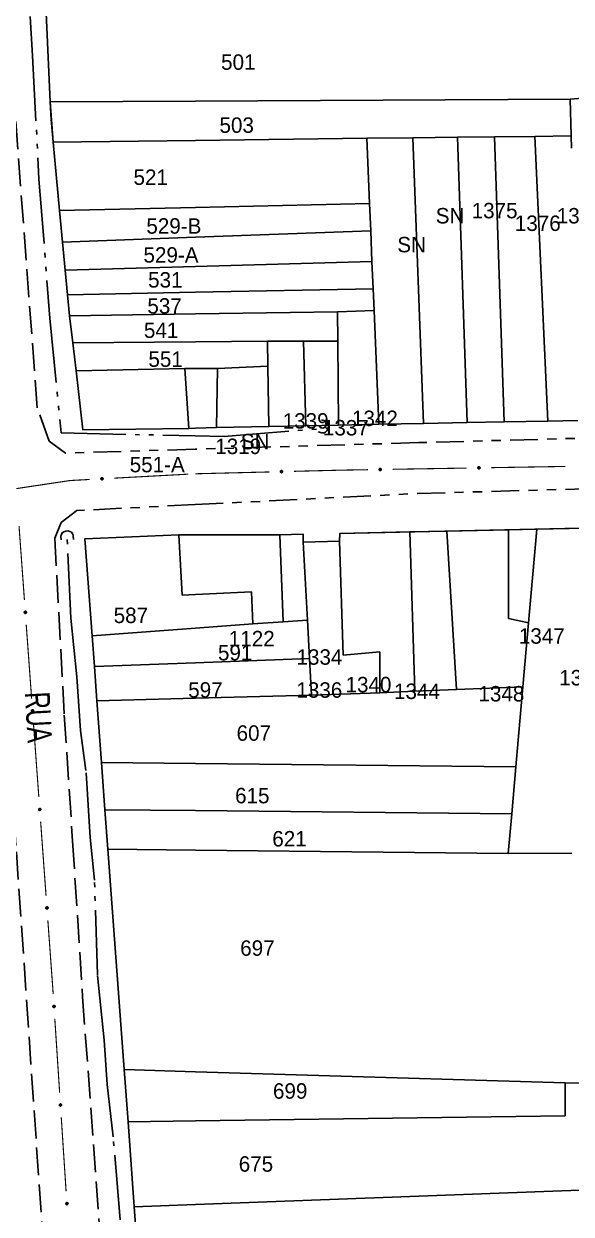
# Model space of a CAD drawing. Extents: x 201053 to 202535, y 4855063 to 4857394.
# Drawn here: x 202290.8 to 202379.5, y 4856616.6 to 4856809.4 of the extents above; entities that cross this region are included whole.
import ezdxf
from ezdxf.enums import TextEntityAlignment as Align

# ---------------------------------------------------------------- set-up
doc = ezdxf.new("R2010")
doc.units = 0
doc.header["$LTSCALE"] = 1.5
doc.header["$MEASUREMENT"] = 0
for name, pattern in [('TRACO_05', [11, 7, -1, 0.5, -1, 0.5, -1]), ('TRACO_11', [8, 3, -1, 3, -1]), ('TRACO_25', [8, 3, -1, 1, -1, 1, -1])]:
    doc.linetypes.add(name, pattern=pattern)
for name, color, linetype in [('CD_MALHA_LOTES', 7, 'CONTINUOUS'), ('HD-VALAS-DRENOS', 170, 'CONTINUOUS'), ('RU-QUADRA', 210, 'CONTINUOUS'), ('SV-BUEIRO-VALA', 7, 'CONTINUOUS'), ('SV-EIXO-RUA-N-PAV', 6, 'CONTINUOUS'), ('SV-EIXO-RUA-PAV', 20, 'CONTINUOUS'), ('SV-RUA-NAO-PAV', 7, 'CONTINUOUS'), ('SV-RUA-PAVIM', 7, 'CONTINUOUS'), ('SV-TXT-RUA-PAV', 7, 'CONTINUOUS'), ('Th_NmrPort', 7, 'CONTINUOUS')]:
    doc.layers.add(name, color=color, linetype=linetype)
doc.styles.add('ARIAL', font='ARIAL.SHX')

# ---------------------------------------------------------------- blocks, each defined once
blk = doc.blocks.new('COD120', base_point=(202246.23, 4857300.32))
at = {"layer": 'SV-BUEIRO-VALA'}
blk.add_lwpolyline([(202245.23, 4857298.92), (202245.23, 4857299.503333), (202245.23, 4857299.590833), (202245.313333, 4857299.824167), (202245.48, 4857300.086667), (202245.73, 4857300.2325), (202246.063333, 4857300.32), (202246.396667, 4857300.32), (202246.73, 4857300.2325), (202246.98, 4857300.086667), (202247.146667, 4857299.824167), (202247.23, 4857299.590833), (202247.23, 4857299.503333), (202247.23, 4857298.92)], dxfattribs=at)

msp = doc.modelspace()

# ---------------------------------------------------------------- linework, layer by layer
at = {"layer": 'CD_MALHA_LOTES', "linetype": 'Continuous', "flags": 128}
for points in [[(202295.04, 4856796.73), (202294.4, 4856811.15)], [(202295.04, 4856796.73), (202318.57, 4856796.82)], [(202295.51, 4856790.21), (202295.04, 4856796.73)], [(202318.57, 4856796.82), (202379.32, 4856797.13)], [(202379.32, 4856797.13), (202384.433333, 4856797.563333)], [(202379.46, 4856791.19), (202379.32, 4856797.13)], [(202318.57, 4856790.48), (202346.36, 4856790.81)], [(202346.36, 4856790.81), (202353.79, 4856790.89)], [(202346.8, 4856780.25), (202346.36, 4856790.81)], [(202353.79, 4856790.89), (202361.03, 4856790.98)], [(202355.55, 4856744.63), (202353.79, 4856790.89)], [(202361.03, 4856790.98), (202367.04, 4856791.05)], [(202362.62, 4856744.76), (202361.03, 4856790.98)], [(202367.04, 4856791.05), (202373.58, 4856791.13)], [(202368.62, 4856744.87), (202367.04, 4856791.05)], [(202373.58, 4856791.13), (202379.46, 4856791.19)], [(202375.69, 4856745.01), (202373.58, 4856791.13)], [(202379.51, 4856789.23), (202379.46, 4856791.19)], [(202295.51, 4856790.21), (202318.57, 4856790.48)], [(202296.56, 4856779.1), (202295.51, 4856790.21)], [(202296.56, 4856779.1), (202318.57, 4856779.6)], [(202297.03, 4856774.02), (202296.56, 4856779.1)], [(202318.57, 4856779.6), (202346.8, 4856780.25)], [(202346.98, 4856775.81), (202346.8, 4856780.25)], [(202318.57, 4856774.79), (202346.98, 4856775.81)], [(202347.19, 4856770.88), (202346.98, 4856775.81)], [(202297.03, 4856774.02), (202318.57, 4856774.79)], [(202297.46, 4856769.46), (202297.03, 4856774.02)], [(202297.46, 4856769.46), (202318.57, 4856770.06)], [(202297.84, 4856765.49), (202297.46, 4856769.46)], [(202318.57, 4856770.06), (202347.19, 4856770.88)], [(202347.38, 4856766.44), (202347.19, 4856770.88)], [(202297.84, 4856765.49), (202318.57, 4856765.88)], [(202318.57, 4856765.88), (202347.38, 4856766.44)], [(202347.53, 4856762.91), (202347.38, 4856766.44)], [(202298.18, 4856762.08), (202297.84, 4856765.49)], [(202298.18, 4856762.08), (202318.57, 4856762.39)], [(202298.69, 4856757.71), (202298.18, 4856762.08)], [(202318.57, 4856762.39), (202341.59, 4856762.73)], [(202341.59, 4856762.73), (202347.53, 4856762.91)], [(202341.64, 4856757.96), (202341.59, 4856762.73)], [(202348.3, 4856744.49), (202347.53, 4856762.91)], [(202298.69, 4856757.71), (202318.57, 4856757.87)], [(202318.57, 4856757.87), (202330.28, 4856757.96)], [(202330.28, 4856757.96), (202336.11, 4856757.96)], [(202330.33, 4856753.9), (202330.28, 4856757.96)], [(202336.11, 4856757.96), (202341.64, 4856757.96)], [(202336.47, 4856744.26), (202336.11, 4856757.96)], [(202341.77, 4856744.36), (202341.64, 4856757.96)], [(202299.22, 4856753.14), (202298.69, 4856757.71)], [(202299.22, 4856753.14), (202316.88, 4856753.53)], [(202300.34, 4856743.58), (202299.22, 4856753.14)], [(202316.88, 4856753.53), (202318.57, 4856753.54)], [(202317.53, 4856743.84), (202316.88, 4856753.53)], [(202318.57, 4856753.54), (202322.15, 4856753.55)], [(202321.97, 4856743.99), (202322.15, 4856753.55)], [(202322.15, 4856753.55), (202330.33, 4856753.9)], [(202330.45, 4856744.15), (202330.33, 4856753.9)], [(202341.77, 4856744.36), (202336.47, 4856744.26)], [(202348.3, 4856744.49), (202341.77, 4856744.36)], [(202355.55, 4856744.63), (202348.3, 4856744.49)], [(202362.62, 4856744.76), (202355.55, 4856744.63)], [(202368.62, 4856744.87), (202362.62, 4856744.76)], [(202375.69, 4856745.01), (202368.62, 4856744.87)], [(202380.55, 4856745.11), (202375.69, 4856745.01)], [(202317.53, 4856743.84), (202300.34, 4856743.58)], [(202318.57, 4856743.88), (202317.53, 4856743.84)], [(202321.97, 4856743.99), (202318.57, 4856743.88)], [(202330.45, 4856744.15), (202321.97, 4856743.99)], [(202336.47, 4856744.26), (202330.45, 4856744.15)], [(202341.91, 4856725.55), (202342, 4856726.83), (202353.35, 4856727.08)], [(202353.35, 4856727.08), (202359.3, 4856727.21)], [(202354.15, 4856701.26), (202353.35, 4856727.08)], [(202359.3, 4856727.21), (202369.31, 4856727.42)], [(202360.9, 4856701.52), (202359.3, 4856727.21)], [(202372.57, 4856712.35), (202369.3, 4856713.05), (202369.31, 4856727.42)], [(202369.31, 4856727.42), (202373.91, 4856727.52)], [(202373.91, 4856727.52), (202372.57, 4856712.35)], [(202373.91, 4856727.52), (202384.44, 4856727.75)], [(202301.82, 4856710.25), (202300.66, 4856725.95), (202315.88, 4856726.58)], [(202315.88, 4856726.58), (202318.57, 4856726.59)], [(202316.44, 4856716.82), (202315.88, 4856726.58)], [(202318.57, 4856726.59), (202332.26, 4856726.62)], [(202332.26, 4856726.62), (202336.05, 4856726.7), (202336.06, 4856725.42)], [(202332.8, 4856712.53), (202332.26, 4856726.62)], [(202336.06, 4856725.42), (202341.91, 4856725.55)], [(202336.74, 4856712.8), (202336.06, 4856725.42)], [(202341.91, 4856725.55), (202342.53, 4856707.1)], [(202327.66, 4856717.38), (202318.57, 4856716.93)], [(202327.9, 4856712.18), (202327.66, 4856717.38)], [(202318.57, 4856716.93), (202316.44, 4856716.82)], [(202327.9, 4856712.18), (202318.57, 4856711.49)], [(202332.8, 4856712.53), (202327.9, 4856712.18)], [(202336.74, 4856712.8), (202332.8, 4856712.53)], [(202337.08, 4856706.56), (202336.74, 4856712.8)], [(202371.66, 4856701.95), (202372.57, 4856712.35)], [(202318.57, 4856711.49), (202301.82, 4856710.25)], [(202302.19, 4856705.28), (202301.82, 4856710.25)], [(202302.19, 4856705.28), (202318.57, 4856705.88)], [(202318.57, 4856705.88), (202337.08, 4856706.56)], [(202337.41, 4856700.6), (202337.08, 4856706.56)], [(202342.53, 4856707.1), (202348.48, 4856707.64)], [(202348.48, 4856707.64), (202348.48, 4856701.03)], [(202302.6, 4856699.73), (202302.19, 4856705.28)], [(202371.66, 4856701.95), (202360.9, 4856701.52)], [(202370.52, 4856689), (202371.66, 4856701.95)], [(202302.6, 4856699.73), (202318.57, 4856700.13)], [(202318.57, 4856700.13), (202337.41, 4856700.6)], [(202348.48, 4856701.03), (202337.41, 4856700.6)], [(202354.15, 4856701.26), (202348.48, 4856701.03)], [(202360.9, 4856701.52), (202354.15, 4856701.26)], [(202303.35, 4856689.7), (202302.6, 4856699.73)], [(202303.35, 4856689.7), (202318.57, 4856689.54)], [(202303.91, 4856682.08), (202303.35, 4856689.7)], [(202318.57, 4856689.54), (202370.52, 4856689)], [(202369.86, 4856681.42), (202370.52, 4856689)], [(202304.38, 4856675.67), (202303.91, 4856682.08)], [(202303.91, 4856682.08), (202318.57, 4856681.93)], [(202318.57, 4856681.93), (202369.86, 4856681.42)], [(202369.29, 4856674.99), (202369.86, 4856681.42)], [(202307.03, 4856639.98), (202304.38, 4856675.67)], [(202304.38, 4856675.67), (202318.57, 4856675.52)], [(202318.57, 4856675.52), (202369.29, 4856674.99)], [(202379.57, 4856675.03), (202369.29, 4856674.99)], [(202307.65, 4856631.54), (202307.03, 4856639.98)], [(202307.03, 4856639.98), (202318.57, 4856639.64)], [(202318.57, 4856639.64), (202378.49, 4856637.85)], [(202378.49, 4856637.85), (202383.76, 4856637.76)], [(202378.49, 4856632.49), (202378.49, 4856637.85)], [(202318.57, 4856631.69), (202378.49, 4856632.49)], [(202307.65, 4856631.54), (202318.57, 4856631.69)], [(202308.67, 4856617.74), (202307.65, 4856631.54)], [(202318.57, 4856618.12), (202383.76, 4856620.59)], [(202308.67, 4856617.74), (202318.57, 4856618.12)], [(202309.59, 4856605.45), (202308.67, 4856617.74)]]:
    msp.add_lwpolyline(points, dxfattribs=at)
at = {"layer": 'HD-VALAS-DRENOS', "linetype": 'TRACO_05'}
for points in [[(202290.81, 4856827.03, 2.72), (202292.18, 4856804.15, 2.72), (202293.22, 4856784.23, 2.72), (202294.99, 4856761.69, 2.72), (202296.79, 4856743.1, 2.72), (202318.56, 4856742.61, 2.72)], [(202318.56, 4856742.61, 2.72), (202323.24, 4856742.51, 2.72), (202340.09, 4856743.88, 2.72)], [(202309.23, 4856582.78, 6.25), (202305.24, 4856629.1, 5.14), (202304.29, 4856637.57, 5.02), (202303.81, 4856644.76, 4.91), (202302.69, 4856655.31, 4.93), (202302.21, 4856670.64, 4.93), (202301.52, 4856677.56, 4.25), (202300.83, 4856688.4, 4.11), (202299.97, 4856694.93, 3.94), (202299.34, 4856703.62, 3.45), (202298.39, 4856713.08, 3.39), (202297.72, 4856727.21, 3.02), (202297.73, 4856727.21, 3.03)]]:
    msp.add_polyline3d(points, dxfattribs=at)
at = {"layer": 'RU-QUADRA', "linetype": 'Continuous', "flags": 128}
for points in [[(202294.4, 4856811.15), (202295.04, 4856796.73), (202295.17, 4856793.84), (202295.51, 4856790.21), (202296.56, 4856779.1), (202297.03, 4856774.02), (202297.46, 4856769.46), (202297.84, 4856765.49), (202298.06, 4856763.2), (202298.18, 4856762.08), (202298.69, 4856757.71), (202299.22, 4856753.14), (202300.34, 4856743.58), (202317.53, 4856743.84), (202318.57, 4856743.88), (202321.97, 4856743.99), (202330.45, 4856744.15), (202336.47, 4856744.26), (202341.77, 4856744.36), (202348.3, 4856744.49), (202355.55, 4856744.63), (202362.62, 4856744.76), (202368.62, 4856744.87), (202375.69, 4856745.01), (202380.55, 4856745.11)], [(202417.28, 4856728.46), (202342, 4856726.83), (202341.91, 4856725.55), (202336.06, 4856725.42), (202336.05, 4856726.7), (202332.26, 4856726.62), (202318.57, 4856726.59), (202315.88, 4856726.58), (202300.66, 4856725.95), (202301.82, 4856710.25), (202302.19, 4856705.28), (202302.6, 4856699.73), (202303.35, 4856689.7), (202303.91, 4856682.08), (202304.38, 4856675.67), (202307.03, 4856639.98), (202307.65, 4856631.54), (202308.67, 4856617.74), (202309.59, 4856605.45)]]:
    msp.add_lwpolyline(points, dxfattribs=at)
at = {"layer": 'SV-EIXO-RUA-N-PAV', "const_width": 0.18}
for points in [[(202318.54, 4856736.48), (202330.536274, 4856736.779022)], [(202334.535032, 4856736.878696), (202341.532858, 4856737.053125)], [(202341.532858, 4856737.053125), (202342.21, 4856737.07)], [(202342.21, 4856737.07), (202346.532057, 4856737.141475)], [(202350.53151, 4856737.207616), (202362.52987, 4856737.406037)], [(202366.529323, 4856737.472177), (202378.527682, 4856737.670599)], [(202289.54, 4856734.08), (202297.451424, 4856735.267167)], [(202297.451424, 4856735.267167), (202298.27, 4856735.39)], [(202298.27, 4856735.39), (202301.437683, 4856735.560339)], [(202305.431912, 4856735.775126), (202317.4146, 4856736.419484)]]:
    msp.add_lwpolyline(points, dxfattribs=at)
at = {"layer": 'SV-EIXO-RUA-N-PAV'}
for points in [[(202332.389274, 4856736.935325), (202332.422479, 4856736.971234), (202332.458361, 4856736.995305), (202332.494066, 4856737.006768), (202332.528259, 4856737.008671), (202332.56346, 4856737.006678), (202332.598506, 4856736.996838), (202332.634984, 4856736.977301), (202332.671239, 4856736.944244), (202332.693482, 4856736.905866), (202332.706594, 4856736.871462), (202332.710631, 4856736.835922), (202332.708121, 4856736.801759), (202332.696696, 4856736.765693), (202332.676536, 4856736.728919), (202332.642414, 4856736.693268), (202332.607075, 4856736.66991), (202332.572248, 4856736.659729), (202332.536492, 4856736.655897), (202332.50058, 4856736.658363), (202332.466234, 4856736.66822), (202332.429245, 4856736.688584), (202332.394503, 4856736.722729), (202332.370804, 4856736.75771), (202332.360137, 4856736.792385), (202332.357156, 4856736.827671), (202332.358727, 4856736.863001), (202332.367151, 4856736.898642), (202332.389274, 4856736.935325)], [(202348.386302, 4856737.282235), (202348.419808, 4856737.317864), (202348.45589, 4856737.341634), (202348.49169, 4856737.352798), (202348.525898, 4856737.354413), (202348.561081, 4856737.352125), (202348.596043, 4856737.341992), (202348.632356, 4856737.322149), (202348.668333, 4856737.28879), (202348.690253, 4856737.250227), (202348.703076, 4856737.215714), (202348.706814, 4856737.180141), (202348.704019, 4856737.146), (202348.692292, 4856737.110031), (202348.671824, 4856737.073428), (202348.637404, 4856737.038064), (202348.601871, 4856737.015003), (202348.566959, 4856737.005115), (202348.531173, 4856737.001582), (202348.495282, 4856737.004349), (202348.46102, 4856737.014494), (202348.424203, 4856737.035168), (202348.389749, 4856737.069603), (202348.366344, 4856737.104781), (202348.355968, 4856737.139544), (202348.353284, 4856737.174855), (202348.35515, 4856737.21017), (202348.363873, 4856737.245739), (202348.386302, 4856737.282235)], [(202364.384115, 4856737.546797), (202364.417621, 4856737.582426), (202364.453702, 4856737.606196), (202364.489503, 4856737.617359), (202364.523711, 4856737.618975), (202364.558893, 4856737.616686), (202364.593856, 4856737.606553), (202364.630169, 4856737.586711), (202364.666145, 4856737.553351), (202364.688066, 4856737.514788), (202364.700888, 4856737.480276), (202364.704627, 4856737.444703), (202364.701831, 4856737.410562), (202364.690104, 4856737.374593), (202364.669637, 4856737.337989), (202364.635217, 4856737.302626), (202364.599683, 4856737.279565), (202364.564772, 4856737.269676), (202364.528985, 4856737.266144), (202364.493095, 4856737.268911), (202364.458832, 4856737.279056), (202364.422016, 4856737.29973), (202364.387561, 4856737.334165), (202364.364157, 4856737.369343), (202364.35378, 4856737.404106), (202364.351096, 4856737.439416), (202364.352962, 4856737.474732), (202364.361685, 4856737.510301), (202364.384115, 4856737.546797)], [(202303.285413, 4856735.769939), (202303.317571, 4856735.806789), (202303.352744, 4856735.831884), (202303.388105, 4856735.844371), (202303.422229, 4856735.847257), (202303.457473, 4856735.846278), (202303.492787, 4856735.837452), (202303.529813, 4856735.818973), (202303.567005, 4856735.786974), (202303.590344, 4856735.749253), (202303.604441, 4856735.715241), (202303.609499, 4856735.679831), (202303.607975, 4856735.64561), (202303.597593, 4856735.60923), (202303.578501, 4856735.571891), (202303.545419, 4856735.535272), (202303.510768, 4856735.510906), (202303.476248, 4856735.499726), (202303.440618, 4856735.494866), (202303.404649, 4856735.496297), (202303.370033, 4856735.505161), (202303.332473, 4856735.524452), (202303.296763, 4856735.557582), (202303.272066, 4856735.591866), (202303.260405, 4856735.626219), (202303.256409, 4856735.661405), (202303.256962, 4856735.696766), (202303.264356, 4856735.732635), (202303.285413, 4856735.769939)]]:
    msp.add_lwpolyline(points, close=True, dxfattribs=at)
for points in [[(202332.357156, 4856736.827671), (202332.706594, 4856736.871462)], [(202332.358727, 4856736.863001), (202332.693482, 4856736.905866)], [(202332.360137, 4856736.792385), (202332.710631, 4856736.835922)], [(202332.361254, 4856736.809661), (202332.706919, 4856736.851036)], [(202332.3617, 4856736.846526), (202332.695021, 4856736.890323)], [(202332.367151, 4856736.898642), (202332.671239, 4856736.944244)], [(202332.367671, 4856736.880798), (202332.677767, 4856736.925381)], [(202332.368959, 4856736.774365), (202332.706371, 4856736.818264)], [(202332.370804, 4856736.75771), (202332.708121, 4856736.801759)], [(202332.379098, 4856736.915207), (202332.649635, 4856736.958804)], [(202332.384848, 4856736.739272), (202332.697707, 4856736.782559)], [(202332.389274, 4856736.935325), (202332.634984, 4856736.977301)], [(202332.394503, 4856736.722729), (202332.696696, 4856736.765693)], [(202332.408156, 4856736.95415), (202332.609362, 4856736.986464)], [(202332.415674, 4856736.707282), (202332.683586, 4856736.746719)], [(202332.422479, 4856736.971234), (202332.598506, 4856736.996838)], [(202332.429245, 4856736.688584), (202332.676536, 4856736.728919)], [(202332.442874, 4856736.985044), (202332.572158, 4856737.000551)], [(202332.453185, 4856736.680918), (202332.651731, 4856736.710436)], [(202332.458361, 4856736.995305), (202332.56346, 4856737.006678)], [(202332.466234, 4856736.66822), (202332.642414, 4856736.693268)], [(202332.48773, 4856736.664035), (202332.618343, 4856736.68094)], [(202332.50058, 4856736.658363), (202332.607075, 4856736.66991)], [(202348.353284, 4856737.174855), (202348.703076, 4856737.215714)], [(202348.35515, 4856737.21017), (202348.690253, 4856737.250227)], [(202348.355968, 4856737.139544), (202348.706814, 4856737.180141)], [(202348.35723, 4856737.156811), (202348.70323, 4856737.195286)], [(202348.357985, 4856737.193671), (202348.691661, 4856737.234671)], [(202348.363873, 4856737.245739), (202348.668333, 4856737.28879)], [(202348.364243, 4856737.227892), (202348.674702, 4856737.269873)], [(202348.364639, 4856737.121451), (202348.702407, 4856737.162519)], [(202348.366344, 4856737.104781), (202348.704019, 4856737.146)], [(202348.375958, 4856737.262203), (202348.646852, 4856737.30353)], [(202348.380233, 4856737.086226), (202348.693444, 4856737.126889)], [(202348.386302, 4856737.282235), (202348.632356, 4856737.322149)], [(202348.389749, 4856737.069603), (202348.692292, 4856737.110031)], [(202348.405342, 4856737.300901), (202348.606812, 4856737.331527)], [(202348.41079, 4856737.053979), (202348.679023, 4856737.091168)], [(202348.419808, 4856737.317864), (202348.596043, 4856737.341992)], [(202348.424203, 4856737.035168), (202348.671824, 4856737.073428)], [(202348.440318, 4856737.331503), (202348.569727, 4856737.345925)], [(202348.448078, 4856737.027301), (202348.646865, 4856737.055153)], [(202348.45589, 4856737.341634), (202348.561081, 4856737.352125)], [(202348.46102, 4856737.014494), (202348.637404, 4856737.038064)], [(202348.48248, 4856737.010129), (202348.61323, 4856737.025938)], [(202348.495282, 4856737.004349), (202348.601871, 4856737.015003)], [(202364.351096, 4856737.439416), (202364.700888, 4856737.480276)], [(202364.352962, 4856737.474732), (202364.688066, 4856737.514788)], [(202364.35378, 4856737.404106), (202364.704627, 4856737.444703)], [(202364.355043, 4856737.421373), (202364.701043, 4856737.459847)], [(202364.355798, 4856737.458232), (202364.689474, 4856737.499233)], [(202364.361685, 4856737.510301), (202364.666145, 4856737.553351)], [(202364.362056, 4856737.492453), (202364.672515, 4856737.534435)], [(202364.362451, 4856737.386013), (202364.70022, 4856737.427081)], [(202364.364157, 4856737.369343), (202364.701831, 4856737.410562)], [(202364.373771, 4856737.526765), (202364.644664, 4856737.568092)], [(202364.378046, 4856737.350788), (202364.691256, 4856737.39145)], [(202364.384115, 4856737.546797), (202364.630169, 4856737.586711)], [(202364.387561, 4856737.334165), (202364.690104, 4856737.374593)], [(202364.403154, 4856737.565463), (202364.604625, 4856737.596089)], [(202364.408602, 4856737.31854), (202364.676835, 4856737.355729)], [(202364.417621, 4856737.582426), (202364.593856, 4856737.606553)], [(202364.422016, 4856737.29973), (202364.669637, 4856737.337989)], [(202364.438131, 4856737.596065), (202364.567539, 4856737.610487)], [(202364.445891, 4856737.291863), (202364.644678, 4856737.319715)], [(202364.453702, 4856737.606196), (202364.558893, 4856737.616686)], [(202364.458832, 4856737.279056), (202364.635217, 4856737.302626)], [(202364.480292, 4856737.274691), (202364.611043, 4856737.2905)], [(202364.493095, 4856737.268911), (202364.599683, 4856737.279565)], [(202303.256409, 4856735.661405), (202303.604441, 4856735.715241)], [(202303.256962, 4856735.696766), (202303.590344, 4856735.749253)], [(202303.260405, 4856735.626219), (202303.609499, 4856735.679831)], [(202303.260409, 4856735.680383), (202303.592329, 4856735.73376)], [(202303.261024, 4856735.643521), (202303.605355, 4856735.694833)], [(202303.264356, 4856735.732635), (202303.567005, 4856735.786974)], [(202303.26539, 4856735.714813), (202303.574074, 4856735.768308)], [(202303.269742, 4856735.608461), (202303.605751, 4856735.662058)], [(202303.272066, 4856735.591866), (202303.607975, 4856735.64561)], [(202303.275821, 4856735.749536), (202303.544991, 4856735.800906)], [(202303.285413, 4856735.769939), (202303.529813, 4856735.818973)], [(202303.286635, 4856735.57384), (202303.598118, 4856735.626119)], [(202303.296763, 4856735.557582), (202303.597593, 4856735.60923)], [(202303.303746, 4856735.7893), (202303.503938, 4856735.827395)], [(202303.317571, 4856735.806789), (202303.492787, 4856735.837452)], [(202303.31837, 4856735.542751), (202303.585035, 4856735.589886)], [(202303.332473, 4856735.524452), (202303.578501, 4856735.571891)], [(202303.33756, 4856735.821181), (202303.466343, 4856735.840405)], [(202303.352744, 4856735.831884), (202303.457473, 4856735.846278)], [(202303.356624, 4856735.517478), (202303.554238, 4856735.552701)], [(202303.370033, 4856735.505161), (202303.545419, 4856735.535272)], [(202303.391641, 4856735.501597), (202303.521713, 4856735.522256)], [(202303.404649, 4856735.496297), (202303.510768, 4856735.510906)]]:
    msp.add_lwpolyline(points, dxfattribs=at)
at = {"layer": 'SV-EIXO-RUA-PAV', "const_width": 0.18}
for points in [[(202289.984562, 4856728.00182), (202290.859911, 4856716.033789)], [(202291.151694, 4856712.044446), (202292.027043, 4856700.076415)], [(202292.318826, 4856696.087071), (202293.194174, 4856684.11904)], [(202293.485957, 4856680.129697), (202294.361306, 4856668.161666)], [(202294.653089, 4856664.172322), (202295.455493, 4856653.201627)], [(202295.455493, 4856653.201627), (202295.46, 4856653.14)], [(202295.46, 4856653.14), (202295.521309, 4856652.203797)], [(202295.782699, 4856648.212347), (202296.566868, 4856636.237996)], [(202296.828257, 4856632.246545), (202297.612426, 4856620.272194)]]:
    msp.add_lwpolyline(points, dxfattribs=at)
at = {"layer": 'SV-EIXO-RUA-PAV'}
for points in [[(202291.105109, 4856714.190445), (202291.142572, 4856714.159004), (202291.16834, 4856714.124321), (202291.181507, 4856714.089208), (202291.185051, 4856714.055146), (202291.184752, 4856714.01989), (202291.176608, 4856713.984412), (202291.158847, 4856713.947037), (202291.127571, 4856713.909235), (202291.090307, 4856713.885172), (202291.056574, 4856713.870422), (202291.021268, 4856713.864681), (202290.987024, 4856713.865546), (202290.950451, 4856713.875224), (202290.91275, 4856713.893593), (202290.8755, 4856713.925962), (202290.85047, 4856713.960137), (202290.838627, 4856713.994434), (202290.83308, 4856714.029964), (202290.833817, 4856714.065954), (202290.842012, 4856714.100734), (202290.860575, 4856714.138659), (202290.89301, 4856714.175002), (202290.926811, 4856714.200355), (202290.960933, 4856714.212677), (202290.996035, 4856714.21735), (202291.0314, 4856714.21748), (202291.067405, 4856714.210779), (202291.105109, 4856714.190445)], [(202292.27224, 4856698.233071), (202292.309704, 4856698.20163), (202292.335472, 4856698.166947), (202292.348639, 4856698.131834), (202292.352183, 4856698.097772), (202292.351884, 4856698.062516), (202292.34374, 4856698.027037), (202292.325979, 4856697.989662), (202292.294703, 4856697.95186), (202292.257439, 4856697.927798), (202292.223705, 4856697.913048), (202292.1884, 4856697.907307), (202292.154156, 4856697.908171), (202292.117582, 4856697.917849), (202292.079882, 4856697.936218), (202292.042632, 4856697.968587), (202292.017602, 4856698.002762), (202292.005759, 4856698.03706), (202292.000212, 4856698.07259), (202292.000949, 4856698.108579), (202292.009144, 4856698.14336), (202292.027707, 4856698.181285), (202292.060142, 4856698.217628), (202292.093943, 4856698.242981), (202292.128065, 4856698.255303), (202292.163167, 4856698.259976), (202292.198532, 4856698.260106), (202292.234537, 4856698.253404), (202292.27224, 4856698.233071)], [(202293.439372, 4856682.275696), (202293.476836, 4856682.244255), (202293.502604, 4856682.209572), (202293.515771, 4856682.174459), (202293.519315, 4856682.140397), (202293.519016, 4856682.105141), (202293.510872, 4856682.069663), (202293.493111, 4856682.032288), (202293.461835, 4856681.994485), (202293.424571, 4856681.970423), (202293.390837, 4856681.955673), (202293.355532, 4856681.949932), (202293.321288, 4856681.950797), (202293.284714, 4856681.960475), (202293.247014, 4856681.978843), (202293.209764, 4856682.011212), (202293.184734, 4856682.045388), (202293.172891, 4856682.079685), (202293.167344, 4856682.115215), (202293.168081, 4856682.151205), (202293.176275, 4856682.185985), (202293.194838, 4856682.22391), (202293.227274, 4856682.260253), (202293.261074, 4856682.285606), (202293.295196, 4856682.297928), (202293.330299, 4856682.302601), (202293.365664, 4856682.302731), (202293.401669, 4856682.29603), (202293.439372, 4856682.275696)], [(202294.606504, 4856666.318321), (202294.643968, 4856666.28688), (202294.669736, 4856666.252198), (202294.682903, 4856666.217085), (202294.686447, 4856666.183022), (202294.686148, 4856666.147767), (202294.678004, 4856666.112288), (202294.660243, 4856666.074913), (202294.628967, 4856666.037111), (202294.591703, 4856666.013048), (202294.557969, 4856665.998298), (202294.522664, 4856665.992558), (202294.48842, 4856665.993422), (202294.451846, 4856666.0031), (202294.414146, 4856666.021469), (202294.376896, 4856666.053838), (202294.351866, 4856666.088013), (202294.340022, 4856666.122311), (202294.334476, 4856666.157841), (202294.335213, 4856666.19383), (202294.343407, 4856666.228611), (202294.36197, 4856666.266536), (202294.394406, 4856666.302879), (202294.428206, 4856666.328232), (202294.462328, 4856666.340554), (202294.497431, 4856666.345227), (202294.532796, 4856666.345357), (202294.568801, 4856666.338655), (202294.606504, 4856666.318321)], [(202295.75246, 4856650.358639), (202295.789683, 4856650.326913), (202295.815187, 4856650.292035), (202295.828085, 4856650.256823), (202295.83137, 4856650.222735), (202295.830802, 4856650.187482), (202295.822389, 4856650.152067), (202295.804344, 4856650.114828), (202295.772781, 4856650.077265), (202295.735335, 4856650.053487), (202295.701489, 4856650.038995), (202295.666141, 4856650.033523), (202295.631905, 4856650.034648), (202295.595406, 4856650.044604), (202295.557847, 4856650.06326), (202295.520844, 4856650.095912), (202295.496075, 4856650.130276), (202295.484493, 4856650.164663), (202295.479218, 4856650.200234), (202295.480228, 4856650.236217), (202295.488688, 4856650.270934), (202295.507539, 4856650.308717), (202295.54025, 4856650.344812), (202295.574243, 4856650.369907), (202295.608458, 4856650.381968), (202295.643595, 4856650.386374), (202295.67896, 4856650.386235), (202295.714913, 4856650.379259), (202295.75246, 4856650.358639)], [(202296.798019, 4856634.392837), (202296.835241, 4856634.361112), (202296.860745, 4856634.326234), (202296.873644, 4856634.291022), (202296.876928, 4856634.256933), (202296.876361, 4856634.221681), (202296.867947, 4856634.186266), (202296.849902, 4856634.149027), (202296.818339, 4856634.111464), (202296.780893, 4856634.087686), (202296.747048, 4856634.073193), (202296.7117, 4856634.067722), (202296.677463, 4856634.068847), (202296.640964, 4856634.078803), (202296.603405, 4856634.097459), (202296.566402, 4856634.13011), (202296.541633, 4856634.164475), (202296.530052, 4856634.198862), (202296.524776, 4856634.234433), (202296.525787, 4856634.270416), (202296.534246, 4856634.305133), (202296.553097, 4856634.342916), (202296.585809, 4856634.379011), (202296.619801, 4856634.404105), (202296.654016, 4856634.416167), (202296.689153, 4856634.420573), (202296.724518, 4856634.420433), (202296.760471, 4856634.413458), (202296.798019, 4856634.392837)], [(202297.843577, 4856618.427036), (202297.8808, 4856618.395311), (202297.906303, 4856618.360433), (202297.919202, 4856618.325221), (202297.922486, 4856618.291132), (202297.921919, 4856618.25588), (202297.913505, 4856618.220464), (202297.89546, 4856618.183226), (202297.863897, 4856618.145663), (202297.826451, 4856618.121885), (202297.792606, 4856618.107392), (202297.757258, 4856618.101921), (202297.723021, 4856618.103046), (202297.686522, 4856618.113002), (202297.648963, 4856618.131657), (202297.61196, 4856618.164309), (202297.587192, 4856618.198674), (202297.57561, 4856618.233061), (202297.570334, 4856618.268632), (202297.571345, 4856618.304615), (202297.579804, 4856618.339332), (202297.598656, 4856618.377115), (202297.631367, 4856618.413209), (202297.66536, 4856618.438304), (202297.699575, 4856618.450366), (202297.734712, 4856618.454771), (202297.770076, 4856618.454632), (202297.806029, 4856618.447657), (202297.843577, 4856618.427036)]]:
    msp.add_lwpolyline(points, close=True, dxfattribs=at)
for points in [[(202290.833817, 4856714.065954), (202290.85047, 4856713.960137)], [(202290.838865, 4856714.079062), (202290.862029, 4856713.949412)], [(202290.842012, 4856714.100734), (202290.8755, 4856713.925962)], [(202290.854068, 4856714.114378), (202290.893096, 4856713.91748)], [(202290.860575, 4856714.138659), (202290.91275, 4856713.893593)], [(202290.878598, 4856714.153113), (202290.930868, 4856713.887407)], [(202290.89301, 4856714.175002), (202290.950451, 4856713.875224)], [(202290.90907, 4856714.185441), (202290.967346, 4856713.875025)], [(202290.926811, 4856714.200355), (202290.987024, 4856713.865546)], [(202290.943358, 4856714.202999), (202291.003426, 4856713.868087)], [(202290.960933, 4856714.212677), (202291.021268, 4856713.864681)], [(202290.978243, 4856714.212391), (202291.036187, 4856713.869115)], [(202290.996035, 4856714.21735), (202291.056574, 4856713.870422)], [(202291.015087, 4856714.213718), (202291.074856, 4856713.882889)], [(202291.0314, 4856714.21748), (202291.090307, 4856713.885172)], [(202291.049606, 4856714.209402), (202291.109045, 4856713.901807)], [(202291.067405, 4856714.210779), (202291.127571, 4856713.909235)], [(202291.084524, 4856714.199642), (202291.141076, 4856713.931513)], [(202291.105109, 4856714.190445), (202291.158847, 4856713.947037)], [(202291.124819, 4856714.17249), (202291.166768, 4856713.973069)], [(202291.142572, 4856714.159004), (202291.176608, 4856713.984412)], [(202291.157347, 4856714.139297), (202291.17905, 4856714.010908)], [(202291.16834, 4856714.124321), (202291.184752, 4856714.01989)], [(202292.000949, 4856698.108579), (202292.017602, 4856698.002762)], [(202292.005997, 4856698.121688), (202292.029161, 4856697.992038)], [(202292.009144, 4856698.14336), (202292.042632, 4856697.968587)], [(202292.0212, 4856698.157004), (202292.060228, 4856697.960106)], [(202292.027707, 4856698.181285), (202292.079882, 4856697.936218)], [(202292.04573, 4856698.195738), (202292.098, 4856697.930032)], [(202292.060142, 4856698.217628), (202292.117582, 4856697.917849)], [(202292.076201, 4856698.228067), (202292.134478, 4856697.917651)], [(202292.093943, 4856698.242981), (202292.154156, 4856697.908171)], [(202292.11049, 4856698.245624), (202292.170558, 4856697.910712)], [(202292.128065, 4856698.255303), (202292.1884, 4856697.907307)], [(202292.145375, 4856698.255017), (202292.203318, 4856697.91174)], [(202292.163167, 4856698.259976), (202292.223705, 4856697.913048)], [(202292.182219, 4856698.256343), (202292.241988, 4856697.925514)], [(202292.198532, 4856698.260106), (202292.257439, 4856697.927798)], [(202292.216738, 4856698.252027), (202292.276177, 4856697.944433)], [(202292.234537, 4856698.253404), (202292.294703, 4856697.95186)], [(202292.251656, 4856698.242268), (202292.308208, 4856697.974139)], [(202292.27224, 4856698.233071), (202292.325979, 4856697.989662)], [(202292.291951, 4856698.215115), (202292.3339, 4856698.015695)], [(202292.309704, 4856698.20163), (202292.34374, 4856698.027037)], [(202292.324478, 4856698.181922), (202292.346182, 4856698.053534)], [(202292.335472, 4856698.166947), (202292.351884, 4856698.062516)], [(202293.168081, 4856682.151205), (202293.184734, 4856682.045388)], [(202293.173128, 4856682.164313), (202293.196293, 4856682.034663)], [(202293.176275, 4856682.185985), (202293.209764, 4856682.011212)], [(202293.188332, 4856682.199629), (202293.22736, 4856682.002731)], [(202293.194838, 4856682.22391), (202293.247014, 4856681.978843)], [(202293.212862, 4856682.238364), (202293.265132, 4856681.972658)], [(202293.227274, 4856682.260253), (202293.284714, 4856681.960475)], [(202293.243333, 4856682.270692), (202293.30161, 4856681.960276)], [(202293.261074, 4856682.285606), (202293.321288, 4856681.950797)], [(202293.277622, 4856682.28825), (202293.33769, 4856681.953338)], [(202293.295196, 4856682.297928), (202293.355532, 4856681.949932)], [(202293.312507, 4856682.297642), (202293.37045, 4856681.954366)], [(202293.330299, 4856682.302601), (202293.390837, 4856681.955673)], [(202293.34935, 4856682.298969), (202293.40912, 4856681.968139)], [(202293.365664, 4856682.302731), (202293.424571, 4856681.970423)], [(202293.38387, 4856682.294653), (202293.443308, 4856681.987058)], [(202293.401669, 4856682.29603), (202293.461835, 4856681.994485)], [(202293.418788, 4856682.284893), (202293.47534, 4856682.016764)], [(202293.439372, 4856682.275696), (202293.493111, 4856682.032288)], [(202293.459083, 4856682.257741), (202293.501032, 4856682.05832)], [(202293.476836, 4856682.244255), (202293.510872, 4856682.069663)], [(202293.49161, 4856682.224547), (202293.513314, 4856682.096159)], [(202293.502604, 4856682.209572), (202293.519016, 4856682.105141)], [(202294.335213, 4856666.19383), (202294.351866, 4856666.088013)], [(202294.34026, 4856666.206938), (202294.363425, 4856666.077289)], [(202294.343407, 4856666.228611), (202294.376896, 4856666.053838)], [(202294.355464, 4856666.242255), (202294.394492, 4856666.045357)], [(202294.36197, 4856666.266536), (202294.414146, 4856666.021469)], [(202294.379994, 4856666.280989), (202294.432264, 4856666.015283)], [(202294.394406, 4856666.302879), (202294.451846, 4856666.0031)], [(202294.410465, 4856666.313318), (202294.468742, 4856666.002901)], [(202294.428206, 4856666.328232), (202294.48842, 4856665.993422)], [(202294.444753, 4856666.330875), (202294.504821, 4856665.995963)], [(202294.462328, 4856666.340554), (202294.522664, 4856665.992558)], [(202294.479639, 4856666.340268), (202294.537582, 4856665.996991)], [(202294.497431, 4856666.345227), (202294.557969, 4856665.998298)], [(202294.516482, 4856666.341594), (202294.576252, 4856666.010765)], [(202294.532796, 4856666.345357), (202294.591703, 4856666.013048)], [(202294.551002, 4856666.337278), (202294.61044, 4856666.029683)], [(202294.568801, 4856666.338655), (202294.628967, 4856666.037111)], [(202294.58592, 4856666.327519), (202294.642472, 4856666.05939)], [(202294.606504, 4856666.318321), (202294.660243, 4856666.074913)], [(202294.626215, 4856666.300366), (202294.668164, 4856666.100946)], [(202294.643968, 4856666.28688), (202294.678004, 4856666.112288)], [(202294.658742, 4856666.267173), (202294.680446, 4856666.138784)], [(202294.669736, 4856666.252198), (202294.686148, 4856666.147767)], [(202295.480228, 4856650.236217), (202295.496075, 4856650.130276)], [(202295.485376, 4856650.249287), (202295.507552, 4856650.119464)], [(202295.488688, 4856650.270934), (202295.520844, 4856650.095912)], [(202295.500848, 4856650.284486), (202295.538375, 4856650.087297)], [(202295.507539, 4856650.308717), (202295.557847, 4856650.06326)], [(202295.525672, 4856650.323033), (202295.575917, 4856650.056936)], [(202295.54025, 4856650.344812), (202295.595406, 4856650.044604)], [(202295.556389, 4856650.355128), (202295.612299, 4856650.044277)], [(202295.574243, 4856650.369907), (202295.631905, 4856650.034648)], [(202295.59081, 4856650.372424), (202295.648325, 4856650.037064)], [(202295.608458, 4856650.381968), (202295.666141, 4856650.033523)], [(202295.625766, 4856650.381551), (202295.681093, 4856650.037843)], [(202295.643595, 4856650.386374), (202295.701489, 4856650.038995)], [(202295.662618, 4856650.382596), (202295.719866, 4856650.051321)], [(202295.67896, 4856650.386235), (202295.735335, 4856650.053487)], [(202295.697104, 4856650.378018), (202295.754198, 4856650.069979)], [(202295.714913, 4856650.379259), (202295.772781, 4856650.077265)], [(202295.731947, 4856650.367992), (202295.786455, 4856650.09944)], [(202295.75246, 4856650.358639), (202295.804344, 4856650.114828)], [(202295.772034, 4856650.340534), (202295.812463, 4856650.140799)], [(202295.789683, 4856650.326913), (202295.822389, 4856650.152067)], [(202295.804307, 4856650.307094), (202295.825033, 4856650.178544)], [(202295.815187, 4856650.292035), (202295.830802, 4856650.187482)], [(202296.654016, 4856634.416167), (202296.7117, 4856634.067722)], [(202296.671324, 4856634.415749), (202296.726651, 4856634.072041)], [(202296.689153, 4856634.420573), (202296.747048, 4856634.073193)], [(202296.708177, 4856634.416795), (202296.765424, 4856634.08552)], [(202296.724518, 4856634.420433), (202296.780893, 4856634.087686)], [(202296.742663, 4856634.412216), (202296.799756, 4856634.104178)], [(202296.760471, 4856634.413458), (202296.818339, 4856634.111464)], [(202296.525787, 4856634.270416), (202296.541633, 4856634.164475)], [(202296.530934, 4856634.283486), (202296.55311, 4856634.153663)], [(202296.534246, 4856634.305133), (202296.566402, 4856634.13011)], [(202296.546406, 4856634.318685), (202296.583933, 4856634.121495)], [(202296.553097, 4856634.342916), (202296.603405, 4856634.097459)], [(202296.57123, 4856634.357232), (202296.621475, 4856634.091135)], [(202296.585809, 4856634.379011), (202296.640964, 4856634.078803)], [(202296.601947, 4856634.389327), (202296.657858, 4856634.078476)], [(202296.619801, 4856634.404105), (202296.677463, 4856634.068847)], [(202296.636368, 4856634.406623), (202296.693884, 4856634.071263)], [(202296.777505, 4856634.402191), (202296.832013, 4856634.133639)], [(202296.798019, 4856634.392837), (202296.849902, 4856634.149027)], [(202296.817592, 4856634.374733), (202296.858021, 4856634.174998)], [(202296.835241, 4856634.361112), (202296.867947, 4856634.186266)], [(202296.849866, 4856634.341293), (202296.870591, 4856634.212742)], [(202296.860745, 4856634.326234), (202296.876361, 4856634.221681)], [(202297.571345, 4856618.304615), (202297.587192, 4856618.198674)], [(202297.576492, 4856618.317684), (202297.598669, 4856618.187862)], [(202297.579804, 4856618.339332), (202297.61196, 4856618.164309)], [(202297.591964, 4856618.352884), (202297.629491, 4856618.155694)], [(202297.598656, 4856618.377115), (202297.648963, 4856618.131657)], [(202297.616789, 4856618.39143), (202297.667033, 4856618.125334)], [(202297.631367, 4856618.413209), (202297.686522, 4856618.113002)], [(202297.647505, 4856618.423526), (202297.703416, 4856618.112675)], [(202297.66536, 4856618.438304), (202297.723021, 4856618.103046)], [(202297.681926, 4856618.440822), (202297.739442, 4856618.105462)], [(202297.699575, 4856618.450366), (202297.757258, 4856618.101921)], [(202297.716882, 4856618.449948), (202297.772209, 4856618.10624)], [(202297.734712, 4856618.454771), (202297.792606, 4856618.107392)], [(202297.753735, 4856618.450994), (202297.810983, 4856618.119719)], [(202297.770076, 4856618.454632), (202297.826451, 4856618.121885)], [(202297.788221, 4856618.446415), (202297.845314, 4856618.138377)], [(202297.806029, 4856618.447657), (202297.863897, 4856618.145663)], [(202297.823063, 4856618.43639), (202297.877571, 4856618.167838)], [(202297.843577, 4856618.427036), (202297.89546, 4856618.183226)], [(202297.86315, 4856618.408931), (202297.903579, 4856618.209197)], [(202297.8808, 4856618.395311), (202297.913505, 4856618.220464)], [(202297.895424, 4856618.375491), (202297.916149, 4856618.246941)], [(202297.906303, 4856618.360433), (202297.921919, 4856618.25588)]]:
    msp.add_lwpolyline(points, dxfattribs=at)
at = {"layer": 'SV-RUA-NAO-PAV', "linetype": 'TRACO_25'}
for points in [[(202462.69, 4856742.07, 3.12), (202439.22, 4856743.68, 2.8), (202423.32, 4856743.4, 2.8), (202424.14, 4856773.25, 2.8), (202421.84, 4856773.28, 2.8), (202421.9, 4856780.14, 2.8), (202426.55, 4856780.33, 2.8), (202426.69, 4856782.16, 2.8), (202419.9, 4856782.07, 2.8), (202419.46, 4856763.99, 2.8), (202422.37, 4856763.89, 2.8), (202422.07, 4856743.36, 2.8), (202354.8, 4856741.53, 2.89), (202318.56, 4856740.46, 2.89)], [(202318.56, 4856740.46, 2.89), (202297.53, 4856739.84, 2.89)], [(202318.56, 4856731.49, 2.65), (202354.55, 4856733.29, 2.65), (202423.17, 4856735.19, 3.05), (202463.5, 4856736.82, 3.03)], [(202318.56, 4856731.49, 2.65), (202299.36, 4856730.53, 3.06), (202296.84, 4856728.6, 3.05)]]:
    msp.add_polyline3d(points, dxfattribs=at)
at = {"layer": 'SV-RUA-PAVIM', "linetype": 'TRACO_11'}
for points in [[(202297.53, 4856739.84, 2.89), (202294.89, 4856741.79, 2.93), (202292.95, 4856747.16, 3.49), (202289.02, 4856799.19, 3.41), (202287.3, 4856834.44, 3.1), (202286.2, 4856850.33, 3.1), (202285.67, 4856857.98, 3.1), (202285.42, 4856861.6, 3.13), (202283.89, 4856898.83, 3.68), (202280.14, 4856959.63, 4.92), (202280.69, 4856961.69, 5.14)], [(202297.19, 4856521.08, 10.33), (202298.37, 4856523.07, 10.33), (202298.69, 4856524.7, 9.96), (202297.1, 4856558.64, 9.96), (202297.23, 4856562.99, 7.88), (202295.14, 4856593.1, 6.47), (202293.97, 4856610.89, 6.47), (202289.49, 4856676.26, 4.86), (202288.6, 4856690.2, 3.62), (202285.9, 4856726.68, 3.03), (202285.27, 4856729.13, 3.42), (202283.88, 4856730.01, 3.41), (202257.91, 4856728.31, 3.64), (202224.27, 4856725.62, 3.68), (202175.33, 4856722.82, 3.66), (202159.61, 4856721.82, 4.99), (202093.59, 4856717.15, 4.99), (202084.23, 4856716.44, 6.47), (202079.04, 4856714, 6.79), (202076.13, 4856710.78, 6.94)], [(202296.84, 4856728.6, 3.05), (202295.78, 4856726.05, 3.05), (202297.32, 4856697.37, 3.69), (202298.67, 4856676.99, 3.69), (202300.29, 4856651.77, 4.97), (202303.24, 4856611.54, 6.06), (202306.21, 4856563.14, 6.06), (202306.37, 4856559.16, 6.06), (202307.31, 4856541.33, 6.06), (202307.91, 4856526.21, 9.58)]]:
    msp.add_polyline3d(points, dxfattribs=at)

# ---------------------------------------------------------------- block references
at = {"layer": 'SV-BUEIRO-VALA'}
for p, rotation in [((202340.09, 4856743.88, 2.72), 255), ((202297.73, 4856727.21, 3.03), 3)]:
    msp.add_blockref('COD120', p, dxfattribs=dict(at, rotation=rotation))

# ---------------------------------------------------------------- texts
at = {"layer": 'SV-TXT-RUA-PAV', "style": 'ARIAL', "width": 0.7}
msp.add_text('RUA', height=4, rotation=273, dxfattribs=at).set_placement((202290.94, 4856701.07))
at = {"layer": 'Th_NmrPort', "color": 1}
for s, p in [('501', (202322.736667, 4856803.16)), ('503', (202322.476667, 4856792.95)), ('521', (202308.541007, 4856784.514414)), ('SN', (202357.529065, 4856778.27437)), ('1375', (202363.349065, 4856779.10437)), ('1355', (202377.139065, 4856778.27437)), ('529-B', (202310.62228, 4856776.617204)), ('1376', (202370.347204, 4856777.05772)), ('SN', (202351.297204, 4856773.59772)), ('529-A', (202310.156667, 4856771.93)), ('531', (202310.906667, 4856767.89)), ('537', (202310.784357, 4856763.672553)), ('541', (202310.224357, 4856759.732553)), ('551', (202310.955355, 4856755.044803)), ('1339', (202332.727204, 4856745.04772)), ('1342', (202343.947204, 4856745.46772)), ('1337', (202339.237204, 4856743.93772)), ('SN', (202325.929065, 4856741.69437)), ('1319', (202321.791833, 4856740.925483)), ('551-A', (202307.927054, 4856737.971473)), ('587', (202305.321605, 4856713.553155)), ('1122', (202323.986693, 4856709.786999)), ('1347', (202371.000898, 4856710.210473)), ('591', (202322.227796, 4856707.5105)), ('1334', (202334.960499, 4856706.804681)), ('1346', (202377.54, 4856703.456667)), ('597', (202317.407796, 4856701.4805)), ('1336', (202334.941856, 4856701.460324)), ('1340', (202342.907896, 4856702.336928)), ('1344', (202350.763802, 4856701.252431)), ('1348', (202364.452042, 4856700.859061)), ('607', (202325.247796, 4856694.4905)), ('615', (202325.007796, 4856684.3605)), ('621', (202331.037796, 4856677.3705)), ('697', (202325.834526, 4856659.668452)), ('699', (202331.144526, 4856636.518452)), ('675', (202325.594526, 4856624.698452))]:
    msp.add_text(s, height=2.5, dxfattribs=at).set_placement(p, align=Align.MIDDLE_LEFT)

doc.saveas('drawing.dxf')
